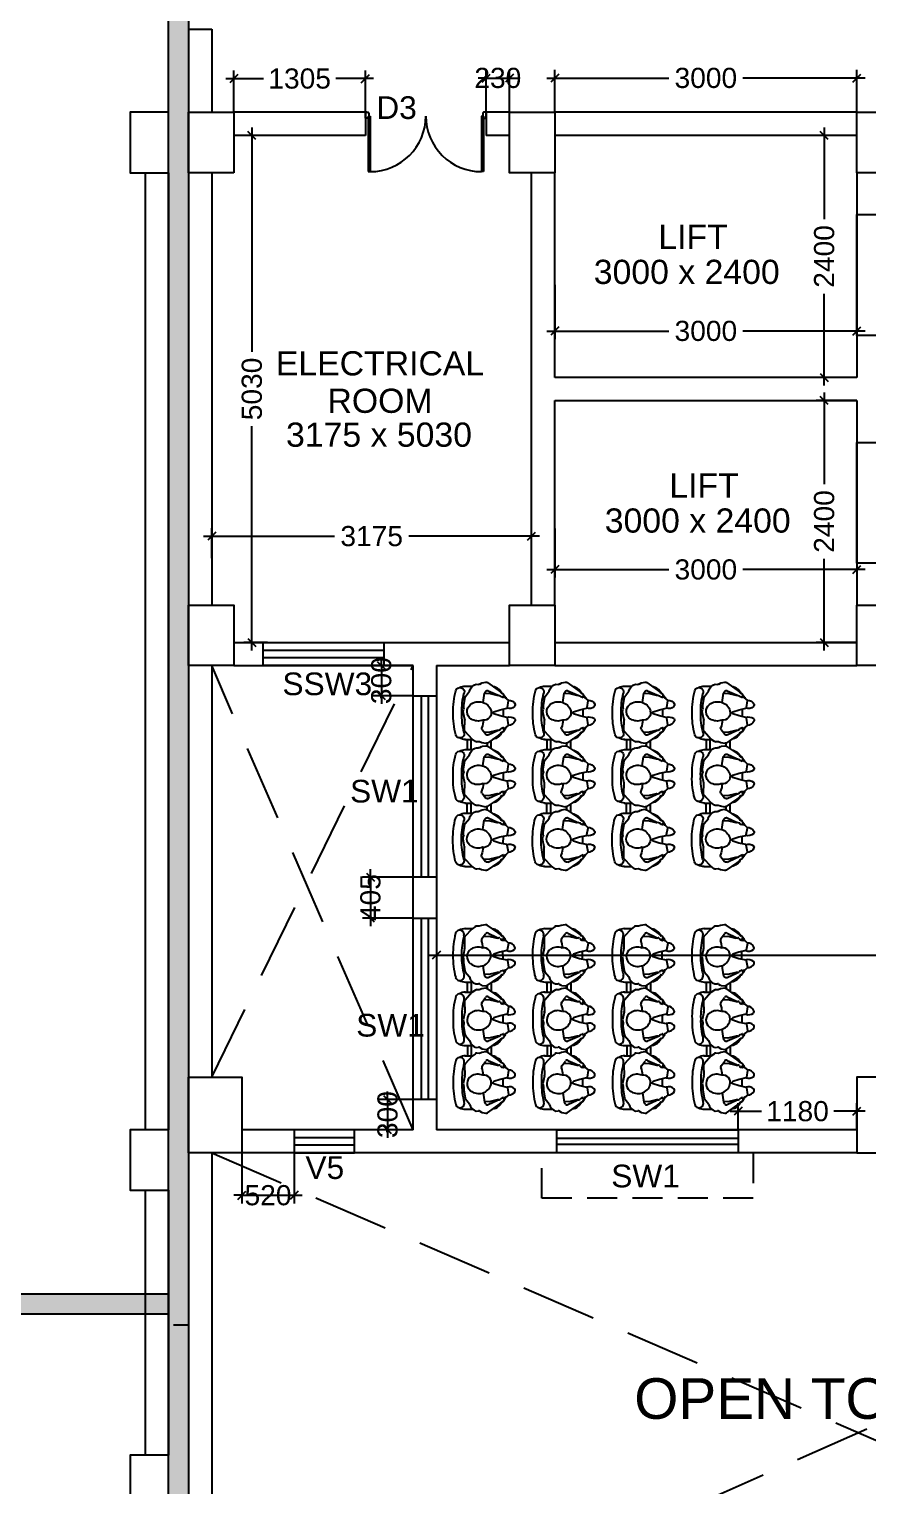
# Model space of a CAD drawing. Extents: x 7620542 to 7843793, y -6476226 to -6093835.
# Drawn here: x 7684907 to 7693232, y -6416719 to -6402265 of the extents above; entities that cross this region are included whole.
import ezdxf
from ezdxf.enums import TextEntityAlignment as Align

# ---------------------------------------------------------------- set-up
doc = ezdxf.new("R2010")
doc.units = 0
doc.header["$LTSCALE"] = 600
doc.header["$MEASUREMENT"] = 0
doc.header["$PDMODE"] = 35
for name, pattern in [('DASHED', [0.75, 0.5, -0.25]), ('HIDDEN', [0.375, 0.25, -0.125]), ('HIDDEN2', [0.1875, 0.125, -0.0625])]:
    doc.linetypes.add(name, pattern=pattern)
doc.layers.get('0').update_dxf_attribs({"linetype": 'CONTINUOUS'})
doc.layers.get('Defpoints').update_dxf_attribs({"linetype": 'CONTINUOUS'})
for name, color, linetype in [('chajja', 7, 'CONTINUOUS'), ('DOOR', 32, 'CONTINUOUS'), ('Duct', 8, 'CONTINUOUS'), ('Exp.Joint', 104, 'CONTINUOUS'), ('furniture', 33, 'CONTINUOUS'), ('Human', 8, 'CONTINUOUS'), ('joinery', 7, 'CONTINUOUS'), ('LA-column', 3, 'CONTINUOUS'), ('Room Dim', 1, 'CONTINUOUS'), ('TEXT', 6, 'CONTINUOUS'), ('Walls', 7, 'CONTINUOUS'), ('WIN', 151, 'CONTINUOUS'), ('Working Dim', 5, 'CONTINUOUS')]:
    doc.layers.add(name, color=color, linetype=linetype)
doc.styles.add('ari', font='arial.ttf')
doc.styles.add('ARIAL', font='arial.ttf')
doc.dimstyles.new('int. dim', dxfattribs={"dimtxt": 450, "dimasz": 80, "dimexe": 80, "dimexo": 0, "dimgap": 70, "dimtad": 0, "dimdec": 0, "dimzin": 12, "dimdsep": 46, "dimtxsty": 'ari', "dimblk": 'OBLIQUE', "dimcen": 2, "dimdle": 80, "dimclrd": 256, "dimclre": 256, "dimclrt": 6, "dimadec": 0, "dimazin": 0, "dimtfac": 1, "dimtdec": 0, "dimtix": 1, "dimtmove": 2, "dimatfit": 3, "dimfxl": 1, "dimtolj": 1, "dimtzin": 0, "dimlwd": -1, "dimlwe": -1, "dimarcsym": 0})

# ---------------------------------------------------------------- blocks, each defined once
blk = doc.blocks.new('Z$W@#1275')
at = {"layer": 'DOOR'}
for p, q in [((73, 1500), (0, 1500)), ((0, 1500), (0, 1467)), ((0, 1467), (2, 1467)), ((11, 1456), (11, 1458)), ((11, 1456), (47, 1456)), ((47, 1467), (736, 1467)), ((47, 1467), (47, 1439)), ((47, 1456), (47, 1467)), ((47, 1467), (73, 1467)), ((73, 1467), (73, 1500)), ((736, 1467), (736, 1439)), ((47, 1439), (736, 1439)), ((0, 33), (2, 33)), ((0, 0), (0, 33)), ((73, 0), (0, 0)), ((11, 44), (11, 42)), ((11, 44), (47, 44)), ((47, 61), (736, 61)), ((47, 33), (47, 61)), ((47, 44), (47, 33)), ((47, 33), (736, 33)), ((47, 33), (73, 33)), ((73, 33), (73, 0)), ((736, 33), (736, 61))]:
    blk.add_line(p, q, dxfattribs=at)
for centre, start, end in [((11, 1467), 180, 270), ((11, 33), 90, 180)]:
    blk.add_arc(centre, 9.13, start, end, dxfattribs=at)
at = {"layer": 'DOOR', "color": 145}
for centre, start, end in [((47, 1439), 270, 0), ((47, 61), 0, 90)]:
    blk.add_arc(centre, 689, start, end, dxfattribs=at)
blk = doc.blocks.new('_Oblique')
at = {"color": 0, "linetype": 'ByBlock', "lineweight": -2}
blk.add_line((-0.5, -0.5), (0.5, 0.5), dxfattribs=at)
blk = doc.blocks.new('*D2221')
at = {"layer": 'Defpoints', "color": 0, "transparency": 16777216}
for p in [(7689894, -6407296), (7686719, -6407514, 5), (7689894, -6407514, 13)]:
    blk.add_point(p, dxfattribs=at)
at = {"layer": 'Working Dim', "transparency": 16777216}
for p, q in [((7686639, -6407296), (7687937, -6407296)), ((7686719, -6407514), (7686719, -6407216)), ((7689974, -6407296), (7688676, -6407296)), ((7689894, -6407514), (7689894, -6407216))]:
    blk.add_line(p, q, dxfattribs=at)
at = {"layer": 'Working Dim', "transparency": 16777216, "xscale": 80, "yscale": 80, "zscale": 80, "rotation": 180}
blk.add_blockref('_Oblique', (7686719, -6407296), dxfattribs=at)
at = {"layer": 'Working Dim', "transparency": 16777216, "xscale": 80, "yscale": 80, "zscale": 80}
blk.add_blockref('_Oblique', (7689894, -6407296), dxfattribs=at)
at = {"layer": 'Working Dim', "color": 6, "transparency": 16777216, "insert": (7688307, -6407296), "char_height": 200, "attachment_point": 5, "style": 'ari'}
blk.add_mtext('\\A1;3175', dxfattribs=at)
blk = doc.blocks.new('*D2222')
at = {"layer": 'Defpoints', "color": 0, "transparency": 16777216}
for p in [(7687118, -6403320), (7687352, -6403320, 1), (7687274, -6408350, -11)]:
    blk.add_point(p, dxfattribs=at)
at = {"layer": 'Working Dim', "transparency": 16777216}
for p, q in [((7687118, -6403240), (7687118, -6405467)), ((7687352, -6403320), (7687038, -6403320)), ((7687118, -6408430), (7687118, -6406203)), ((7687274, -6408350), (7687038, -6408350))]:
    blk.add_line(p, q, dxfattribs=at)
at = {"layer": 'Working Dim', "transparency": 16777216, "xscale": 80, "yscale": 80, "zscale": 80}
for p, rotation in [((7687118, -6403320), 90), ((7687118, -6408350), 270)]:
    blk.add_blockref('_Oblique', p, dxfattribs=dict(at, rotation=rotation))
at = {"layer": 'Working Dim', "color": 6, "transparency": 16777216, "insert": (7687118, -6405835), "char_height": 200, "attachment_point": 5, "rotation": 90, "style": 'ari'}
blk.add_mtext('\\A1;5030', dxfattribs=at)
blk = doc.blocks.new('*D2223')
at = {"layer": 'Defpoints', "color": 0, "transparency": 16777216}
for p in [(7690124, -6404801, 5), (7693124, -6404801, 5), (7693124, -6405260)]:
    blk.add_point(p, dxfattribs=at)
at = {"layer": 'Working Dim', "transparency": 16777216}
for p, q in [((7690124, -6404801), (7690124, -6405340)), ((7693124, -6404801), (7693124, -6405340)), ((7690044, -6405260), (7691256, -6405260)), ((7693204, -6405260), (7691992, -6405260))]:
    blk.add_line(p, q, dxfattribs=at)
at = {"layer": 'Working Dim', "transparency": 16777216, "xscale": 80, "yscale": 80, "zscale": 80, "rotation": 180}
blk.add_blockref('_Oblique', (7690124, -6405260), dxfattribs=at)
at = {"layer": 'Working Dim', "transparency": 16777216, "xscale": 80, "yscale": 80, "zscale": 80}
blk.add_blockref('_Oblique', (7693124, -6405260), dxfattribs=at)
at = {"layer": 'Working Dim', "color": 6, "transparency": 16777216, "insert": (7691624, -6405260), "char_height": 200, "attachment_point": 5, "style": 'ari'}
blk.add_mtext('\\A1;3000', dxfattribs=at)
blk = doc.blocks.new('*D2224')
at = {"layer": 'Defpoints', "color": 0, "transparency": 16777216}
for p in [(7690124, -6407220, 5), (7693124, -6407220, 5), (7690124, -6407627)]:
    blk.add_point(p, dxfattribs=at)
at = {"layer": 'Working Dim', "transparency": 16777216}
for p, q in [((7690124, -6407220), (7690124, -6407707)), ((7693124, -6407220), (7693124, -6407707)), ((7690044, -6407627), (7691256, -6407627)), ((7693204, -6407627), (7691992, -6407627))]:
    blk.add_line(p, q, dxfattribs=at)
at = {"layer": 'Working Dim', "transparency": 16777216, "xscale": 80, "yscale": 80, "zscale": 80, "rotation": 180}
blk.add_blockref('_Oblique', (7690124, -6407627), dxfattribs=at)
at = {"layer": 'Working Dim', "transparency": 16777216, "xscale": 80, "yscale": 80, "zscale": 80}
blk.add_blockref('_Oblique', (7693124, -6407627), dxfattribs=at)
at = {"layer": 'Working Dim', "color": 6, "transparency": 16777216, "insert": (7691624, -6407627), "char_height": 200, "attachment_point": 5, "style": 'ari'}
blk.add_mtext('\\A1;3000', dxfattribs=at)
blk = doc.blocks.new('*D2225')
at = {"layer": 'Defpoints', "color": 0, "transparency": 16777216}
for p in [(7693124, -6403320, 9), (7692799, -6405720), (7693124, -6405720, 5)]:
    blk.add_point(p, dxfattribs=at)
at = {"layer": 'Working Dim', "transparency": 16777216}
for p, q in [((7692799, -6403240), (7692799, -6404150)), ((7693124, -6403320), (7692719, -6403320)), ((7692799, -6405800), (7692799, -6404890)), ((7693124, -6405720), (7692719, -6405720))]:
    blk.add_line(p, q, dxfattribs=at)
at = {"layer": 'Working Dim', "transparency": 16777216, "xscale": 80, "yscale": 80, "zscale": 80}
for p, rotation in [((7692799, -6403320), 90), ((7692799, -6405720), 270)]:
    blk.add_blockref('_Oblique', p, dxfattribs=dict(at, rotation=rotation))
at = {"layer": 'Working Dim', "color": 6, "transparency": 16777216, "insert": (7692799, -6404520), "char_height": 200, "attachment_point": 5, "rotation": 90, "style": 'ari'}
blk.add_mtext('\\A1;2400', dxfattribs=at)
blk = doc.blocks.new('*D2226')
at = {"layer": 'Defpoints', "color": 0, "transparency": 16777216}
for p in [(7692799, -6405950), (7693124, -6405950, 10), (7693124, -6408350, 1)]:
    blk.add_point(p, dxfattribs=at)
at = {"layer": 'Working Dim', "transparency": 16777216}
for p, q in [((7692799, -6405870), (7692799, -6406780)), ((7693124, -6405950), (7692719, -6405950)), ((7692799, -6408430), (7692799, -6407520)), ((7693124, -6408350), (7692719, -6408350))]:
    blk.add_line(p, q, dxfattribs=at)
at = {"layer": 'Working Dim', "transparency": 16777216, "xscale": 80, "yscale": 80, "zscale": 80}
for p, rotation in [((7692799, -6405950), 90), ((7692799, -6408350), 270)]:
    blk.add_blockref('_Oblique', p, dxfattribs=dict(at, rotation=rotation))
at = {"layer": 'Working Dim', "color": 6, "transparency": 16777216, "insert": (7692799, -6407150), "char_height": 200, "attachment_point": 5, "rotation": 90, "style": 'ari'}
blk.add_mtext('\\A1;2400', dxfattribs=at)
blk = doc.blocks.new('*D2228')
at = {"layer": 'Defpoints', "color": 0, "transparency": 16777216}
for p in [(7686939, -6402756), (7686939, -6403090), (7688244, -6403090, -4)]:
    blk.add_point(p, dxfattribs=at)
at = {"layer": 'Working Dim', "transparency": 16777216}
for p, q in [((7686939, -6403090), (7686939, -6402676)), ((7688244, -6403090), (7688244, -6402676)), ((7686859, -6402756), (7687232, -6402756)), ((7688324, -6402756), (7687952, -6402756))]:
    blk.add_line(p, q, dxfattribs=at)
at = {"layer": 'Working Dim', "transparency": 16777216, "xscale": 80, "yscale": 80, "zscale": 80, "rotation": 180}
blk.add_blockref('_Oblique', (7686939, -6402756), dxfattribs=at)
at = {"layer": 'Working Dim', "transparency": 16777216, "xscale": 80, "yscale": 80, "zscale": 80}
blk.add_blockref('_Oblique', (7688244, -6402756), dxfattribs=at)
at = {"layer": 'Working Dim', "color": 6, "transparency": 16777216, "insert": (7687592, -6402756), "char_height": 200, "attachment_point": 5, "style": 'ari'}
blk.add_mtext('\\A1;1305', dxfattribs=at)
blk = doc.blocks.new('*D2229')
at = {"layer": 'Defpoints', "color": 0, "transparency": 16777216}
for p in [(7689674, -6402750), (7689444, -6403090), (7689674, -6403090)]:
    blk.add_point(p, dxfattribs=at)
at = {"layer": 'Working Dim', "transparency": 16777216}
for p, q in [((7689444, -6403090), (7689444, -6402670)), ((7689674, -6403090), (7689674, -6402670)), ((7689444, -6402750), (7689364, -6402750)), ((7689444, -6402750), (7689674, -6402750)), ((7689674, -6402750), (7689754, -6402750))]:
    blk.add_line(p, q, dxfattribs=at)
at = {"layer": 'Working Dim', "transparency": 16777216, "xscale": 80, "yscale": 80, "zscale": 80}
blk.add_blockref('_Oblique', (7689444, -6402750), dxfattribs=at)
at = {"layer": 'Working Dim', "transparency": 16777216, "xscale": 80, "yscale": 80, "zscale": 80, "rotation": 180}
blk.add_blockref('_Oblique', (7689674, -6402750), dxfattribs=at)
at = {"layer": 'Working Dim', "color": 6, "transparency": 16777216, "insert": (7689559, -6402750), "char_height": 200, "attachment_point": 5, "style": 'ari'}
blk.add_mtext('\\A1;230', dxfattribs=at)
blk = doc.blocks.new('*D2233')
at = {"layer": 'Defpoints', "color": 0, "transparency": 16777216}
for p in [(7693124, -6402750), (7690124, -6403090), (7693124, -6403090)]:
    blk.add_point(p, dxfattribs=at)
at = {"layer": 'Working Dim', "transparency": 16777216}
for p, q in [((7690124, -6403090), (7690124, -6402670)), ((7693124, -6403090), (7693124, -6402670)), ((7690044, -6402750), (7691256, -6402750)), ((7693204, -6402750), (7691992, -6402750))]:
    blk.add_line(p, q, dxfattribs=at)
at = {"layer": 'Working Dim', "transparency": 16777216, "xscale": 80, "yscale": 80, "zscale": 80, "rotation": 180}
blk.add_blockref('_Oblique', (7690124, -6402750), dxfattribs=at)
at = {"layer": 'Working Dim', "transparency": 16777216, "xscale": 80, "yscale": 80, "zscale": 80}
blk.add_blockref('_Oblique', (7693124, -6402750), dxfattribs=at)
at = {"layer": 'Working Dim', "color": 6, "transparency": 16777216, "insert": (7691624, -6402750), "char_height": 200, "attachment_point": 5, "style": 'ari'}
blk.add_mtext('\\A1;3000', dxfattribs=at)
blk = doc.blocks.new('*D2242')
at = {"layer": 'Defpoints', "color": 0, "transparency": 16777216}
for p in [(7687019, -6413415, 0), (7687538, -6413415, 2), (7687538, -6413836)]:
    blk.add_point(p, dxfattribs=at)
at = {"layer": 'Working Dim', "transparency": 16777216}
for p, q in [((7687019, -6413415), (7687019, -6413916)), ((7687538, -6413415), (7687538, -6413916)), ((7687019, -6413836), (7686939, -6413836)), ((7687019, -6413836), (7687538, -6413836)), ((7687538, -6413836), (7687618, -6413836))]:
    blk.add_line(p, q, dxfattribs=at)
at = {"layer": 'Working Dim', "transparency": 16777216, "xscale": 80, "yscale": 80, "zscale": 80}
blk.add_blockref('_Oblique', (7687019, -6413836), dxfattribs=at)
at = {"layer": 'Working Dim', "transparency": 16777216, "xscale": 80, "yscale": 80, "zscale": 80, "rotation": 180}
blk.add_blockref('_Oblique', (7687538, -6413836), dxfattribs=at)
at = {"layer": 'Working Dim', "color": 6, "transparency": 16777216, "insert": (7687278, -6413836), "char_height": 200, "attachment_point": 5, "style": 'ari'}
blk.add_mtext('\\A1;520', dxfattribs=at)
blk = doc.blocks.new('A$C6F2C55AD')
at = {"layer": 'furniture', "color": 8}
for p, q in [((-379, 896), (-303, 896)), ((0, 593), (0, 669)), ((-374, 366), (-301, 366)), ((-355, 366), (-355, 265)), ((-316, 366), (-316, 265)), ((-157, 331), (-157, 300)), ((-119, 356), (-119, 275)), ((-379, 265), (-303, 265)), ((-374, 265), (-303, 265)), ((0, -38), (0, 38)), ((-379, -265), (-301, -265)), ((-355, -265), (-355, -366)), ((-316, -265), (-316, -366)), ((-119, -275), (-119, -356)), ((-379, -366), (-303, -366)), ((-374, -366), (-303, -366)), ((-157, -300), (-157, -331)), ((0, -669), (0, -593)), ((-379, -896), (-301, -896))]:
    blk.add_line(p, q, dxfattribs=at)
for centre, radius, start, end in [((-429, 838), 43.2, 344.361, 164.361), ((-374, 771), 125, 90, 118.9699), ((-125, 771), 125, 25.4407, 79.8153), ((236, 652), 733, 164.361, 181.6247), ((236, 652), 647, 164.361, 181.8419), ((236, 610), 733, 178.3753, 195.639), ((236, 610), 647, 178.1581, 195.639), ((-429, 424), 43.2, 195.639, 15.639), ((-125, 491), 125, 280.1847, 334.5593), ((-374, 491), 125, 241.0301, 270), ((236, 21), 733, 164.361, 181.6247), ((-429, 207), 43.2, 344.361, 164.361), ((-374, 140), 125, 90, 118.9699), ((236, 21), 647, 164.361, 181.8419), ((-125, 140), 125, 25.4407, 79.8153), ((236, -21), 733, 178.3753, 195.639), ((236, -21), 647, 178.1581, 195.639), ((-429, -207), 43.2, 195.639, 15.639), ((-374, -140), 125, 241.0301, 270), ((-125, -140), 125, 280.1847, 334.5593), ((236, -610), 733, 164.361, 181.6247), ((-429, -424), 43.2, 344.361, 164.361), ((-374, -491), 125, 90, 118.9699), ((-125, -491), 125, 25.4407, 79.8153), ((236, -610), 647, 164.361, 181.8419), ((236, -652), 733, 178.3753, 195.639), ((236, -652), 647, 178.1581, 195.639), ((-429, -838), 43.2, 195.639, 15.639), ((-125, -771), 125, 280.1847, 334.5593), ((-374, -771), 125, 241.0301, 270)]:
    blk.add_arc(centre, radius, start, end, dxfattribs=at)
at = {"layer": 'Human', "color": 8}
for p, q in [((-309, 892), (-377, 818)), ((-274, 917), (-309, 892)), ((-236, 919), (-260, 921)), ((-212, 928), (-236, 919)), ((-172, 935), (-212, 928)), ((-50, 857), (-157, 931)), ((-383, 803), (-381, 703)), ((-209, 798), (-173, 844)), ((-148, 850), (-56, 808)), ((-56, 808), (-40, 802)), ((-25, 837), (-50, 857)), ((-19, 827), (-25, 837)), ((-7, 824), (-15, 825)), ((-8, 781), (4, 776)), ((-1, 787), (-5, 793)), ((5, 781), (-1, 787)), ((24, 785), (0, 820)), ((0, 792), (11, 789)), ((11, 789), (19, 779)), ((-381, 699), (-397, 621)), ((-397, 621), (-391, 593)), ((-391, 588), (-392, 559)), ((-392, 559), (-379, 478)), ((-375, 468), (-334, 417)), ((-200, 528), (-187, 436)), ((-187, 436), (-173, 418)), ((-148, 412), (-56, 454)), ((-56, 454), (-40, 459)), ((-40, 459), (-29, 462)), ((-25, 425), (-19, 435)), ((-15, 437), (-7, 438)), ((2, 482), (-10, 477)), ((-3, 469), (3, 477)), ((11, 473), (-3, 469)), ((0, 442), (24, 477)), ((4, 481), (2, 482)), ((3, 477), (4, 481)), ((19, 483), (11, 473)), ((-269, 348), (-244, 349)), ((-236, 288), (-260, 290)), ((-212, 297), (-236, 288)), ((-232, 346), (-216, 336)), ((-172, 304), (-212, 297)), ((-208, 333), (-172, 327)), ((-157, 331), (-50, 405)), ((-50, 226), (-157, 300)), ((-50, 405), (-25, 425)), ((-383, 172), (-381, 72)), ((-309, 261), (-377, 187)), ((-274, 286), (-309, 261)), ((-209, 167), (-173, 213)), ((-148, 219), (-56, 177)), ((-56, 177), (-40, 171)), ((-25, 206), (-50, 226)), ((-19, 196), (-25, 206)), ((-7, 193), (-15, 194)), ((-8, 151), (4, 145)), ((-1, 156), (-5, 162)), ((5, 150), (-1, 156)), ((24, 154), (0, 189)), ((0, 162), (11, 158)), ((11, 158), (19, 148)), ((-381, 68), (-397, -10)), ((-397, -10), (-391, -38)), ((-391, -43), (-392, -72)), ((-392, -72), (-379, -153)), ((-200, -103), (-187, -195)), ((-375, -163), (-334, -214)), ((-269, -283), (-244, -282)), ((-232, -285), (-216, -295)), ((-187, -195), (-173, -213)), ((-157, -300), (-50, -226)), ((-148, -219), (-56, -177)), ((-56, -177), (-40, -171)), ((-50, -226), (-25, -206)), ((-40, -171), (-29, -169)), ((-25, -206), (-19, -196)), ((-15, -194), (-7, -193)), ((2, -149), (-10, -154)), ((-3, -162), (3, -154)), ((11, -158), (-3, -162)), ((0, -189), (24, -154)), ((4, -150), (2, -149)), ((3, -154), (4, -150)), ((19, -148), (11, -158)), ((-309, -370), (-377, -444)), ((-274, -345), (-309, -370)), ((-236, -343), (-260, -341)), ((-212, -334), (-236, -343)), ((-172, -327), (-212, -334)), ((-209, -464), (-173, -418)), ((-208, -298), (-172, -304)), ((-50, -405), (-157, -331)), ((-148, -412), (-56, -454)), ((-25, -425), (-50, -405)), ((-19, -435), (-25, -425)), ((-381, -563), (-397, -641)), ((-383, -459), (-381, -559)), ((-56, -454), (-40, -459)), ((-7, -438), (-15, -437)), ((-8, -480), (4, -486)), ((-1, -475), (-5, -469)), ((5, -481), (-1, -475)), ((24, -477), (0, -442)), ((0, -469), (11, -473)), ((11, -473), (19, -483)), ((-397, -641), (-391, -668)), ((-391, -674), (-392, -703)), ((-392, -703), (-379, -784)), ((-375, -793), (-334, -844)), ((-200, -734), (-187, -826)), ((-187, -826), (-173, -844)), ((-157, -931), (-50, -857)), ((-148, -850), (-56, -808)), ((-56, -808), (-40, -802)), ((-50, -857), (-25, -837)), ((-40, -802), (-29, -800)), ((-25, -837), (-19, -827)), ((-15, -825), (-7, -824)), ((2, -780), (-10, -785)), ((-3, -793), (3, -785)), ((11, -789), (-3, -793)), ((0, -820), (24, -785)), ((4, -781), (2, -780)), ((3, -785), (4, -781)), ((19, -779), (11, -789)), ((-269, -914), (-244, -913)), ((-232, -916), (-216, -926)), ((-208, -929), (-172, -935))]:
    blk.add_line(p, q, dxfattribs=at)
for points in [[(-193, 818), (-141, 822), (-59, 802), (-42, 803)], [(-42, 459), (-59, 460), (-141, 440), (-187, 443)], [(-193, 188), (-141, 191), (-59, 171), (-42, 172)], [(-42, -172), (-59, -171), (-141, -191), (-187, -188)], [(-193, -443), (-141, -440), (-59, -460), (-42, -459)], [(-42, -803), (-59, -802), (-141, -822), (-187, -819)]]:
    blk.add_lwpolyline(points, dxfattribs=at)
for points in [[(24, 781), (52, 756, -0.259848), (54, 749), (43, 683, -0.302547), (37, 677), (-30, 662), (-92, 642), (-107, 628), (-92, 620), (-30, 600), (37, 585, -0.302547), (43, 578), (54, 513, -0.259848), (52, 506), (24, 481)], [(24, 150), (52, 125, -0.259848), (54, 118), (43, 52, -0.302547), (37, 46), (-30, 31), (-92, 11), (-107, -3), (-92, -11), (-30, -31), (37, -46, -0.302547), (43, -52), (54, -118, -0.259848), (52, -125), (24, -150)], [(24, -481), (52, -506, -0.259848), (54, -513), (43, -578, -0.302547), (37, -585), (-30, -600), (-92, -620), (-107, -633), (-92, -642), (-30, -662), (37, -677, -0.302547), (43, -683), (54, -749, -0.259848), (52, -756), (24, -781)]]:
    blk.add_lwpolyline(points, format="xyb", dxfattribs=at)
for points in [[(115, 689, 0.28165), (118, 712, 0.281432), (52, 756, -0.259848), (54, 749), (43, 683, -0.302547), (37, 677, 0.254294)], [(115, 58, 0.28165), (118, 81, 0.281432), (52, 125, -0.259848), (54, 118), (43, 52, -0.302547), (37, 46, 0.254294)], [(115, -573, 0.28165), (118, -550, 0.281432), (52, -506, -0.259848), (54, -513), (43, -578, -0.302547), (37, -585, 0.254294)]]:
    blk.add_lwpolyline(points, format="xyb", close=True, dxfattribs=at)
for centre, radius, start, end in [((-262, 900), 20.7, 84.2936, 126.1379), ((-168, 914), 20.7, 55.2478, 99.1519), ((-362, 803), 20.7, 137.3161, 180.8191), ((-193, 785), 20.7, 142.3991, 201.4261), ((-409, 700), 211, 1.1807, 21.4261), ((-157, 832), 20.7, 65.5125, 142.3991), ((-37, 793), 10.2, 45.435, 108.1784), ((-5, 806), 24.7, 193.9888, 263.5389), ((-15, 829), 4.56, 211.6328, 266.4385), ((-8, 814), 9.9, 34.2468, 86.4385), ((-3, 788), 5.09, 52.4637, 108.4149), ((0, 781), 6.05, 308.4181, 329.2946), ((3, 779), 2.67, 329.2946, 45.0334), ((21, 780), 2.15, 218.553, 288.5809), ((20, 783), 4.98, 288.5809, 18.6143), ((-411, 589), 20.7, 357.1355, 11.8973), ((-402, 703), 20.7, 348.8982, 0.8191), ((-269, 619), 89.1, 123.3122, 231.3111), ((-250, 591), 122, 67.1497, 123.3122), ((-240, 645), 124, 285.5429, 343.9718), ((-192, 631), 73.9, 343.9718, 98.0509), ((62, 513), 75.9, 47.3296, 108.8978), ((-358, 481), 20.7, 189.3001, 218.6806), ((-242, 652), 131, 231.3111, 285.5429), ((-7, 453), 24.1, 96.9092, 158.3871), ((-15, 432), 4.56, 93.5615, 148.3672), ((-8, 447), 9.9, 273.5615, 325.7532), ((21, 481), 2.15, 71.4191, 141.447), ((20, 479), 4.98, 341.3857, 71.4191), ((49, 588), 82.7, 271.2733, 329.4641), ((98, 552), 22.8, 344.3632, 47.2828), ((-238, 442), 99.4, 194.4561, 251.4627), ((-262, 270), 20.7, 84.2936, 126.1379), ((-243, 329), 20.7, 58.0246, 92.8591), ((-205, 354), 20.7, 238.0246, 260.8481), ((-157, 430), 20.7, 217.6009, 294.4875), ((-168, 348), 20.7, 260.8481, 304.7522), ((-168, 283), 20.7, 55.2478, 99.1519), ((-362, 173), 20.7, 137.3161, 180.8191), ((-193, 154), 20.7, 142.3991, 201.4261), ((-409, 69), 211, 1.1807, 21.4261), ((-157, 201), 20.7, 65.5125, 142.3991), ((-37, 162), 10.2, 45.435, 108.1784), ((-5, 175), 24.7, 193.9888, 263.5389), ((-15, 198), 4.56, 211.6328, 266.4385), ((-8, 184), 9.9, 34.2468, 86.4385), ((-3, 157), 5.09, 52.4637, 108.4149), ((0, 150), 6.05, 308.4181, 329.2946), ((3, 148), 2.67, 329.2946, 45.0334), ((21, 149), 2.15, 218.553, 288.5809), ((20, 152), 4.98, 288.5809, 18.6143), ((-402, 72), 20.7, 348.8982, 0.8191), ((-269, -12), 89.1, 123.3122, 231.3111), ((-250, -40), 122, 67.1497, 123.3122), ((-192, 0), 73.9, 343.9718, 98.0509), ((-411, -42), 20.7, 357.1355, 11.8973), ((-242, 21), 131, 231.3111, 285.5429), ((-240, 14), 124, 285.5429, 343.9718), ((62, -118), 75.9, 47.3296, 108.8978), ((49, -43), 82.7, 271.2733, 329.4641), ((98, -79), 22.8, 344.3632, 47.2828), ((-358, -150), 20.7, 189.3001, 218.6806), ((-238, -189), 99.4, 194.4561, 251.4627), ((-243, -302), 20.7, 58.0246, 92.8591), ((-157, -201), 20.7, 217.6009, 294.4875), ((-7, -178), 24.1, 96.9092, 158.3871), ((-15, -198), 4.56, 93.5615, 148.3672), ((-8, -184), 9.9, 273.5615, 325.7532), ((21, -149), 2.15, 71.4191, 141.447), ((20, -152), 4.98, 341.3857, 71.4191), ((-262, -361), 20.7, 84.2936, 126.1379), ((-205, -277), 20.7, 238.0246, 260.8481), ((-157, -430), 20.7, 65.5125, 142.3991), ((-168, -283), 20.7, 260.8481, 304.7522), ((-168, -348), 20.7, 55.2478, 99.1519), ((-362, -458), 20.7, 137.3161, 180.8191), ((-402, -559), 20.7, 348.8982, 0.8191), ((-269, -643), 89.1, 123.3122, 231.3111), ((-250, -671), 122, 67.1497, 123.3122), ((-193, -477), 20.7, 142.3991, 201.4261), ((-409, -562), 211, 1.1807, 21.4261), ((-192, -631), 73.9, 343.9718, 98.0509), ((-37, -469), 10.2, 45.435, 108.1784), ((-5, -456), 24.7, 193.9888, 263.5389), ((-15, -432), 4.56, 211.6328, 266.4385), ((-8, -447), 9.9, 34.2468, 86.4385), ((-3, -473), 5.09, 52.4637, 108.4149), ((0, -481), 6.05, 308.4181, 329.2946), ((3, -483), 2.67, 329.2946, 45.0334), ((21, -481), 2.15, 218.553, 288.5809), ((20, -479), 4.98, 288.5809, 18.6143), ((-411, -673), 20.7, 357.1355, 11.8973), ((-242, -610), 131, 231.3111, 285.5429), ((-240, -617), 124, 285.5429, 343.9718), ((62, -749), 75.9, 47.3296, 108.8978), ((49, -674), 82.7, 271.2733, 329.4641), ((98, -710), 22.8, 344.3632, 47.2828), ((-358, -781), 20.7, 189.3001, 218.6806), ((-238, -820), 99.4, 194.4561, 251.4627), ((-157, -832), 20.7, 217.6009, 294.4875), ((-7, -809), 24.1, 96.9092, 158.3871), ((-15, -829), 4.56, 93.5615, 148.3672), ((-8, -814), 9.9, 273.5615, 325.7532), ((21, -780), 2.15, 71.4191, 141.447), ((20, -783), 4.98, 341.3857, 71.4191), ((-243, -933), 20.7, 58.0246, 92.8591), ((-205, -908), 20.7, 238.0246, 260.8481), ((-168, -914), 20.7, 260.8481, 304.7522)]:
    blk.add_arc(centre, radius, start, end, dxfattribs=at)
blk = doc.blocks.new('*D2246')
at = {"layer": 'Defpoints', "color": 0, "transparency": 16777216}
for p in [(7688949, -6410882, 2), (7713889, -6410882, 2), (7713889, -6411454)]:
    blk.add_point(p, dxfattribs=at)
at = {"layer": 'Working Dim', "transparency": 16777216}
for p, q in [((7688949, -6410882), (7688949, -6411534)), ((7713889, -6410882), (7713889, -6411534)), ((7688869, -6411454), (7700971, -6411454)), ((7713969, -6411454), (7701867, -6411454))]:
    blk.add_line(p, q, dxfattribs=at)
at = {"layer": 'Working Dim', "transparency": 16777216, "xscale": 80, "yscale": 80, "zscale": 80, "rotation": 180}
blk.add_blockref('_Oblique', (7688949, -6411454), dxfattribs=at)
at = {"layer": 'Working Dim', "transparency": 16777216, "xscale": 80, "yscale": 80, "zscale": 80}
blk.add_blockref('_Oblique', (7713889, -6411454), dxfattribs=at)
at = {"layer": 'Working Dim', "color": 6, "transparency": 16777216, "insert": (7701419, -6411454), "char_height": 200, "attachment_point": 5, "style": 'ari'}
blk.add_mtext('\\A1;24940', dxfattribs=at)
blk = doc.blocks.new('*D2466')
at = {"layer": 'Defpoints', "color": 0, "transparency": 16777216}
for p in [(7688719, -6412885, 9), (7688465, -6413185), (7688719, -6413185)]:
    blk.add_point(p, dxfattribs=at)
at = {"layer": 'Working Dim', "transparency": 16777216}
for p, q in [((7688465, -6412885), (7688465, -6412805)), ((7688719, -6412885), (7688385, -6412885)), ((7688465, -6412885), (7688465, -6413185)), ((7688719, -6413185), (7688385, -6413185)), ((7688465, -6413185), (7688465, -6413265))]:
    blk.add_line(p, q, dxfattribs=at)
at = {"layer": 'Working Dim', "transparency": 16777216, "xscale": 80, "yscale": 80, "zscale": 80}
for p, rotation in [((7688465, -6412885), 270), ((7688465, -6413185), 90)]:
    blk.add_blockref('_Oblique', p, dxfattribs=dict(at, rotation=rotation))
at = {"layer": 'Working Dim', "color": 6, "transparency": 16777216, "insert": (7688465, -6413035), "char_height": 200, "attachment_point": 5, "rotation": 90, "style": 'ari'}
blk.add_mtext('\\A1;300', dxfattribs=at)
blk = doc.blocks.new('*D2467')
at = {"layer": 'Defpoints', "color": 0, "transparency": 16777216}
for p in [(7688719, -6408579, -7), (7688403, -6408879), (7688719, -6408879, -12)]:
    blk.add_point(p, dxfattribs=at)
at = {"layer": 'Working Dim', "transparency": 16777216}
for p, q in [((7688403, -6408579), (7688403, -6408499)), ((7688719, -6408579), (7688323, -6408579)), ((7688403, -6408579), (7688403, -6408879)), ((7688719, -6408879), (7688323, -6408879)), ((7688403, -6408879), (7688403, -6408959))]:
    blk.add_line(p, q, dxfattribs=at)
at = {"layer": 'Working Dim', "transparency": 16777216, "xscale": 80, "yscale": 80, "zscale": 80}
for p, rotation in [((7688403, -6408579), 270), ((7688403, -6408879), 90)]:
    blk.add_blockref('_Oblique', p, dxfattribs=dict(at, rotation=rotation))
at = {"layer": 'Working Dim', "color": 6, "transparency": 16777216, "insert": (7688403, -6408729), "char_height": 200, "attachment_point": 5, "rotation": 90, "style": 'ari'}
blk.add_mtext('\\A1;300', dxfattribs=at)
blk = doc.blocks.new('*D2468')
at = {"layer": 'Defpoints', "color": 0, "transparency": 16777216}
for p in [(7688719, -6410679, -12), (7688295, -6411085), (7688719, -6411085, -12)]:
    blk.add_point(p, dxfattribs=at)
at = {"layer": 'Working Dim', "transparency": 16777216}
for p, q in [((7688295, -6410679), (7688295, -6410599)), ((7688719, -6410679), (7688215, -6410679)), ((7688295, -6410679), (7688295, -6411085)), ((7688719, -6411085), (7688215, -6411085)), ((7688295, -6411085), (7688295, -6411165))]:
    blk.add_line(p, q, dxfattribs=at)
at = {"layer": 'Working Dim', "transparency": 16777216, "xscale": 80, "yscale": 80, "zscale": 80}
for p, rotation in [((7688295, -6410679), 270), ((7688295, -6411085), 90)]:
    blk.add_blockref('_Oblique', p, dxfattribs=dict(at, rotation=rotation))
at = {"layer": 'Working Dim', "color": 6, "transparency": 16777216, "insert": (7688295, -6410882), "char_height": 200, "attachment_point": 5, "rotation": 90, "style": 'ari'}
blk.add_mtext('\\A1;405', dxfattribs=at)
blk = doc.blocks.new('*D2469')
at = {"layer": 'Defpoints', "color": 0, "transparency": 16777216}
for p in [(7691945, -6413002), (7691945, -6413185, -12), (7693124, -6413185, -12)]:
    blk.add_point(p, dxfattribs=at)
at = {"layer": 'Working Dim', "transparency": 16777216}
for p, q in [((7691945, -6413185), (7691945, -6412922)), ((7693124, -6413185), (7693124, -6412922)), ((7691865, -6413002), (7692175, -6413002)), ((7693204, -6413002), (7692893, -6413002))]:
    blk.add_line(p, q, dxfattribs=at)
at = {"layer": 'Working Dim', "transparency": 16777216, "xscale": 80, "yscale": 80, "zscale": 80, "rotation": 180}
blk.add_blockref('_Oblique', (7691945, -6413002), dxfattribs=at)
at = {"layer": 'Working Dim', "transparency": 16777216, "xscale": 80, "yscale": 80, "zscale": 80}
blk.add_blockref('_Oblique', (7693124, -6413002), dxfattribs=at)
at = {"layer": 'Working Dim', "color": 6, "transparency": 16777216, "insert": (7692534, -6413002), "char_height": 200, "attachment_point": 5, "style": 'ari'}
blk.add_mtext('\\A1;1180', dxfattribs=at)

msp = doc.modelspace()

# ---------------------------------------------------------------- hatches: boundary and pattern name
at = {"layer": 'Exp.Joint', "linetype": 'HIDDEN'}
for points in [[(7686489.139, -6334860.673), (7686289.139, -6334860.673), (7686289.139, -6455862.509), (7686489.139, -6455862.509)], [(7682159.138, -6414814.292), (7686289.139, -6414814.292), (7686289.139, -6415014.292), (7682159.138, -6415014.292)]]:
    msp.add_hatch(color=256, dxfattribs=at).paths.add_polyline_path(points)

# ---------------------------------------------------------------- linework, layer by layer
at = {"layer": 'chajja', "color": 7, "linetype": 'DASHED', "elevation": -7.31}
msp.add_lwpolyline([(7692094.621, -6413414.851), (7692094.621, -6413864.851), (7689994.621, -6413864.85), (7689994.621, -6413414.85)], dxfattribs=at)
at = {"layer": 'DOOR', "linetype": 'Continuous', "elevation": -12.441}
for points in [[(7693124.044, -6405304.806), (7693124.044, -6404104.806), (7693354.044, -6404104.806), (7693354.044, -6405304.806)], [(7693124.134, -6407564.58), (7693124.134, -6406364.58), (7693354.134, -6406364.58), (7693354.134, -6407564.58)]]:
    msp.add_lwpolyline(points, close=True, dxfattribs=at)
at = {"layer": 'Duct', "color": 8, "linetype": 'HIDDEN2', "ltscale": 10}
for p, q in [((7686719.055, -6412664.85, -24.692), (7688719.087, -6408579.459, -7.31)), ((7688719.087, -6413184.709, -10.051), (7686719.058, -6408579.459, -24.692)), ((7686719.057, -6413414.85, -24.692), (7699388.98, -6418893.723, -2.915)), ((7699388.973, -6413414.855, -2.915), (7686719.145, -6419043.753, -24.692))]:
    msp.add_line(p, q, dxfattribs=at)
at = {"layer": 'Exp.Joint', "linetype": 'HIDDEN'}
msp.add_line((7686489.139, -6415125.375, -14.639), (7686289.139, -6415125.375, -14.639), dxfattribs=at)
msp.add_line((7686489.139, -6415125.375, -14.639), (7686289.139, -6415125.375, -14.639), dxfattribs=at)
at = {"layer": 'Exp.Joint', "linetype": 'HIDDEN', "const_width": 20}
for points, elevation in [([(7686489.139, -6334860.673), (7686289.139, -6334860.673), (7686289.139, -6455862.509), (7686489.139, -6455862.509)], -9.884), ([(7682159.138, -6414814.292), (7686289.139, -6414814.292), (7686289.139, -6415014.292), (7682159.138, -6415014.292)], -14.639)]:
    msp.add_lwpolyline(points, close=True, dxfattribs=dict(at, elevation=elevation))
at = {"layer": 'LA-column', "color": 2}
for points, elevation in [([(7686289.144, -6403689.722), (7686289.144, -6403089.722), (7685909.144, -6403089.722), (7685909.144, -6403689.722)], -11.41), ([(7686939.144, -6403689.722), (7686489.144, -6403689.722), (7686489.144, -6403089.722), (7686939.144, -6403089.722)], -11.41), ([(7690124.219, -6403689.722), (7689674.219, -6403689.722), (7689674.219, -6403089.722), (7690124.219, -6403089.722)], -9.699), ([(7693574.134, -6403689.722), (7693124.134, -6403689.722), (7693124.134, -6403089.722), (7693574.134, -6403089.722)], -9.699), ([(7686939.144, -6408579.442), (7686489.144, -6408579.442), (7686489.144, -6407979.442), (7686939.144, -6407979.442)], -11.41), ([(7690124.219, -6408579.442), (7689674.219, -6408579.442), (7689674.219, -6407979.442), (7690124.219, -6407979.442)], -9.699), ([(7693574.134, -6408579.442), (7693124.134, -6408579.442), (7693124.134, -6407979.442), (7693574.134, -6407979.442)], -9.699), ([(7687019.144, -6413414.832), (7686489.144, -6413414.832), (7686489.144, -6412664.832), (7687019.144, -6412664.832)], -14.639), ([(7693124.134, -6413414.832), (7693654.134, -6413414.832), (7693654.134, -6412664.832), (7693124.134, -6412664.832)], -9.699), ([(7686289.146, -6413784.832), (7686289.146, -6413184.832), (7685909.146, -6413184.832), (7685909.146, -6413784.832)], -11.41), ([(7686289.144, -6417013.752), (7686289.144, -6416413.752), (7685909.144, -6416413.752), (7685909.144, -6417013.752)], -14.639)]:
    msp.add_lwpolyline(points, close=True, dxfattribs=dict(at, elevation=elevation))
at = {"layer": 'Walls', "linetype": 'Continuous'}
for p, q in [((7686489.144, -6402264.781, -12.441), (7686489.144, -6403089.744, -12.441)), ((7686489.144, -6402264.781, -12.441), (7686719.144, -6402264.781, -12.441)), ((7686719.144, -6402264.781, -12.441), (7686719.144, -6403089.744, -12.441)), ((7688257.372, -6403089.739, -12.441), (7686939.144, -6403089.74, -12.441)), ((7688244.219, -6403089.744, -12.441), (7688244.219, -6403320.099, -12.441)), ((7689674.219, -6403089.739, -12.441), (7689444.219, -6403089.739, -12.441)), ((7689444.219, -6403089.744, -12.441), (7689444.219, -6403320.099, -12.441)), ((7693124.044, -6403089.739, -12.441), (7690124.219, -6403089.739, -12.441)), ((7688244.219, -6403320.099, -12.441), (7686939.144, -6403320.099, -12.441)), ((7689674.219, -6403320.099, -12.441), (7689444.219, -6403320.099, -12.441)), ((7693124.044, -6403320.099, -12.441), (7690124.219, -6403320.099, -12.441)), ((7686489.057, -6403689.717, -12.441), (7686489.054, -6407979.325, -12.441)), ((7686719.053, -6403689.717, -12.441), (7686719.053, -6407979.325, -12.441)), ((7689894.219, -6407979.459, -12.441), (7689894.219, -6403689.739, -12.441)), ((7690124.129, -6405719.872, -12.441), (7690124.129, -6403689.739, -12.441)), ((7693124.044, -6403689.739, -12.441), (7693124.044, -6405719.872, -12.441)), ((7693124.044, -6405719.872, -12.441), (7690124.129, -6405719.872, -12.441)), ((7690124.129, -6405949.701, -12.441), (7693124.044, -6405949.701, -12.441)), ((7690124.219, -6407979.459, -12.441), (7690124.219, -6405949.701, -12.441)), ((7693124.134, -6405949.701, -12.441), (7693124.134, -6407979.459, -12.441)), ((7686939.144, -6408349.613, -12.441), (7689674.219, -6408349.63, -12.441)), ((7690124.219, -6408349.63, -12.441), (7693124.134, -6408349.613, -12.441)), ((7686489.057, -6408579.463, -12.441), (7686489.055, -6412664.85, -12.441)), ((7686719.058, -6408579.459, -12.441), (7686719.055, -6412664.85, -12.441)), ((7686939.144, -6408579.442, -12.441), (7688719.087, -6408579.453, -12.441)), ((7688719.087, -6413184.85, -12.441), (7688719.087, -6408579.453, -12.441)), ((7688949.087, -6408579.455, -12.441), (7689674.31, -6408579.459, -12.441)), ((7688949.087, -6408579.455, -12.441), (7688949.087, -6413184.85, -12.441)), ((7690124.219, -6408579.459, -12.441), (7693124.134, -6408579.442, -12.441)), ((7688719.087, -6413184.85, -12.441), (7687019.144, -6413184.85, -12.441)), ((7693124.134, -6413184.85, -12.441), (7688949.087, -6413184.85, -12.441)), ((7686489.057, -6413414.85, -12.441), (7686489.055, -6419043.753, -12.441)), ((7686719.057, -6413414.85, -12.441), (7686719.054, -6419043.753, -12.441)), ((7693124.134, -6413414.85, -12.441), (7687019.144, -6413414.85, -12.441)), ((7686059.056, -6413784.85, -12.441), (7686059.054, -6416413.769, -12.441)), ((7686289.056, -6413784.85, -12.441), (7686289.054, -6416413.769, -12.441))]:
    msp.add_line(p, q, dxfattribs=at)
at = {"layer": 'Walls', "linetype": 'Continuous', "extrusion": (0.000145144, 2.25336e-17, 1)}
for p, q in [((7686059.057, -6403689.739, -12.441), (7686059.057, -6413184.85, -12.441)), ((7686289.057, -6403689.739, -12.441), (7686289.057, -6413184.85, -12.441))]:
    msp.add_line(p, q, dxfattribs=at)
at = {"layer": 'WIN', "linetype": 'Continuous'}
for points, elevation in [([(7687229.116, -6408579.63), (7687229.116, -6408349.63), (7688429.116, -6408349.63), (7688429.116, -6408579.63)], -17.572), ([(7687229.116, -6408502.63), (7687229.116, -6408426.63), (7688429.116, -6408426.63), (7688429.116, -6408502.63)], -17.572), ([(7688949.087, -6408879.357), (7688949.087, -6410679.357), (7688719.087, -6410679.357), (7688719.087, -6408879.357)], -12.441), ([(7688866.304, -6408879.357), (7688866.304, -6410679.357), (7688801.87, -6410679.357), (7688801.87, -6408879.357)], -12.441), ([(7688949.088, -6411084.866), (7688949.088, -6412884.866), (7688719.088, -6412884.866), (7688719.088, -6411084.866)], -12.441), ([(7688866.304, -6411084.866), (7688866.304, -6412884.866), (7688801.871, -6412884.866), (7688801.871, -6411084.866)], -12.441), ([(7687537.769, -6413414.85), (7688137.769, -6413414.85), (7688137.769, -6413184.85), (7687537.769, -6413184.85)], -12.441), ([(7687537.769, -6413333.509), (7688137.769, -6413333.509), (7688137.769, -6413266.191), (7687537.769, -6413266.191)], -12.441), ([(7691944.621, -6413414.85), (7690144.621, -6413414.85), (7690144.621, -6413184.85), (7691944.621, -6413184.85)], -12.441), ([(7691944.621, -6413332.066), (7690144.621, -6413332.066), (7690144.621, -6413267.633), (7691944.621, -6413267.633)], -12.441)]:
    msp.add_lwpolyline(points, close=True, dxfattribs=dict(at, elevation=elevation))

# ---------------------------------------------------------------- block references
at = {"layer": 'DOOR', "xscale": 0.8000117540359497, "yscale": 0.8000117540359497, "zscale": 0.8000117540359497, "rotation": 270}
msp.add_blockref('Z$W@#1275', (7688244.219, -6403089.744, -16.36), dxfattribs=at)
at = {"layer": 'furniture', "ltscale": 0.75, "xscale": -1, "rotation": 179.9077851492898}
for p in [(7689611.473, -6409679.168, -14.83), (7690402.129, -6409679.168, -14.83), (7691192.785, -6409679.168, -14.83), (7691983.441, -6409679.168, -14.83)]:
    msp.add_blockref('A$C6F2C55AD', p, dxfattribs=at)
at = {"layer": 'furniture', "ltscale": 0.75, "rotation": 0.09221485071018089}
for p in [(7689611.473, -6412085.123, -14.83), (7690402.129, -6412085.123, -14.83), (7691192.785, -6412085.123, -14.83), (7691983.441, -6412085.123, -14.83)]:
    msp.add_blockref('A$C6F2C55AD', p, dxfattribs=at)

# ---------------------------------------------------------------- texts
at = {"layer": 'joinery', "style": 'ari'}
for s, p in [('D3', (7688553.73, -6403155.93, -16.36)), ('SSW3', (7687866.493, -6408873.348, -17.572)), ('SW1', (7688433.086, -6409938.207, -9.699)), ('SW1', (7688493.838, -6412260.755, -9.699)), ('V5', (7687841.912, -6413673.546, -38.43)), ('SW1', (7691025.447, -6413756.62, -7.31))]:
    msp.add_text(s, height=225, dxfattribs=at).set_placement(p, align=Align.CENTER)
at = {"layer": 'Room Dim', "style": 'ARIAL'}
for s, p in [('3000 x 2400', (7691434.203, -6404793.138, 5.09)), ('3175 x 5030', (7688379.541, -6406408.304, -0.436)), ('3000 x 2400', (7691543.173, -6407260.526, 5.09))]:
    msp.add_text(s, height=240, dxfattribs=at).set_placement(p, align=Align.CENTER)
at = {"layer": 'TEXT', "color": 7, "style": 'ARIAL'}
for s, height, p in [('LIFT', 240, (7691496.571, -6404445.63, 5.09)), ('ELECTRICAL', 240, (7688389.605, -6405700.605, -7.924)), ('ROOM', 240, (7688389.605, -6406072.147, -7.924)), ('LIFT', 240, (7691605.54, -6406913.018, 5.09)), ('OPEN TO SKY', 403.2, (7692822.368, -6416053.658, -7.631))]:
    msp.add_text(s, height=height, dxfattribs=at).set_placement(p, align=Align.CENTER)

# ---------------------------------------------------------------- dimensions: what is measured, and where the dimension line sits
at = {"layer": 'Working Dim'}
for base, p1, p2, picture, middle in [((7686939.144, -6402755.646, -12.441), (7688244.219, -6403089.739, -16.36), (7686939.144, -6403089.74, -12.441), '*D2228', (7687591.682, -6402755.646, -12.441)), ((7689674.219, -6402749.819, -12.441), (7689444.219, -6403089.739, -12.441), (7689674.219, -6403089.739, -12.441), '*D2229', (7689559.219, -6402749.819, -12.441)), ((7693124.044, -6405260.23, -12.441), (7690124.129, -6404800.588, -7.31), (7693124.044, -6404800.588, -7.31), '*D2223', (7691624.086, -6405260.23, -12.441)), ((7689894.219, -6407295.764, -12.441), (7686719.053, -6407513.658, -7.31), (7689894.219, -6407513.658, 1.051), '*D2221', (7688306.636, -6407295.764, -12.441)), ((7690124.129, -6407627.045, -12.441), (7693124.044, -6407219.792, -7.31), (7690124.129, -6407219.792, -7.31), '*D2224', (7691624.086, -6407627.045, -12.441)), ((7713888.849, -6411453.732, -14.83), (7688949.087, -6410882.152, -12.441), (7713888.849, -6410882.152, -12.441), '*D2246', (7701418.968, -6411453.732, -14.83))]:
    dim = msp.add_linear_dim(base=base, p1=p1, p2=p2, dimstyle='int. dim', override={"dimtxt": 200}, dxfattribs=at)
    dim.commit()
    dim.dimension.update_dxf_attribs({"geometry": picture, "text_midpoint": middle})
for base, p1, p2, angle, picture, middle in [((7693124.134, -6402749.819, -12.441), (7690124.219, -6403089.739, -12.441), (7693124.134, -6403089.739, -12.441), 180, '*D2233', (7691624.177, -6402749.819, -12.441)), ((7687117.866, -6403320.099, -12.441), (7687273.915, -6408349.629, -23.862), (7687351.999, -6403320.099, -11.229), 90, '*D2222', (7687117.866, -6405834.864, -12.441)), ((7692798.831, -6405719.872, -12.441), (7693124.044, -6403320.099, -3.889), (7693124.044, -6405719.872, -7.31), 90, '*D2225', (7692798.831, -6404519.985, -12.441)), ((7692798.831, -6405949.701, -12.441), (7693124.134, -6408349.613, -11.229), (7693124.134, -6405949.701, -2.179), 90, '*D2226', (7692798.831, -6407149.657, -12.441)), ((7688464.576, -6413184.726, -12.441), (7688719.088, -6412884.866, -3.39), (7688719.088, -6413184.726, -12.441), 90, '*D2466', (7688464.576, -6413034.796, -12.441))]:
    dim = msp.add_linear_dim(base=base, p1=p1, p2=p2, angle=angle, dimstyle='int. dim', override={"dimtxt": 200}, dxfattribs=at)
    dim.commit()
    dim.dimension.update_dxf_attribs({"geometry": picture, "text_midpoint": middle})
at = {"layer": 'Working Dim', "color": 7}
dim = msp.add_linear_dim(base=(7688403.28, -6408879.357), p1=(7688719.087, -6408579.459, -7.31), p2=(7688719.087, -6408879.357, -12.441), angle=90, dimstyle='int. dim', override={"dimtxt": 200, "dimarcsym": 1}, dxfattribs=at)
dim.commit()
dim.dimension.update_dxf_attribs({"geometry": '*D2467', "text_midpoint": (7688403.28, -6408729.408)})
dim = msp.add_linear_dim(base=(7688295.367, -6411084.866), p1=(7688719.087, -6410679.357, -12.441), p2=(7688719.088, -6411084.866, -12.441), angle=90, text='405', dimstyle='int. dim', override={"dimtxt": 200, "dimarcsym": 1}, dxfattribs=at)
dim.commit()
dim.dimension.update_dxf_attribs({"geometry": '*D2468', "text_midpoint": (7688295.367, -6410882.111)})
dim = msp.add_linear_dim(base=(7691944.621, -6413001.515), p1=(7693124.134, -6413184.85, -12.441), p2=(7691944.621, -6413184.85, -12.441), dimstyle='int. dim', override={"dimtxt": 200, "dimarcsym": 1}, dxfattribs=at)
dim.commit()
dim.dimension.update_dxf_attribs({"geometry": '*D2469', "text_midpoint": (7692534.378, -6413001.515)})
at = {"layer": 'Working Dim'}
dim = msp.add_linear_dim(base=(7687537.746, -6413835.553, -14.83), p1=(7687019.144, -6413414.832, -14.639), p2=(7687537.746, -6413414.85, -12.441), text='520', dimstyle='int. dim', override={"dimtxt": 200, "dimarcsym": 1}, dxfattribs=at)
dim.commit()
dim.dimension.update_dxf_attribs({"geometry": '*D2242', "text_midpoint": (7687278.445, -6413835.553, -14.83)})

doc.saveas('drawing.dxf')
